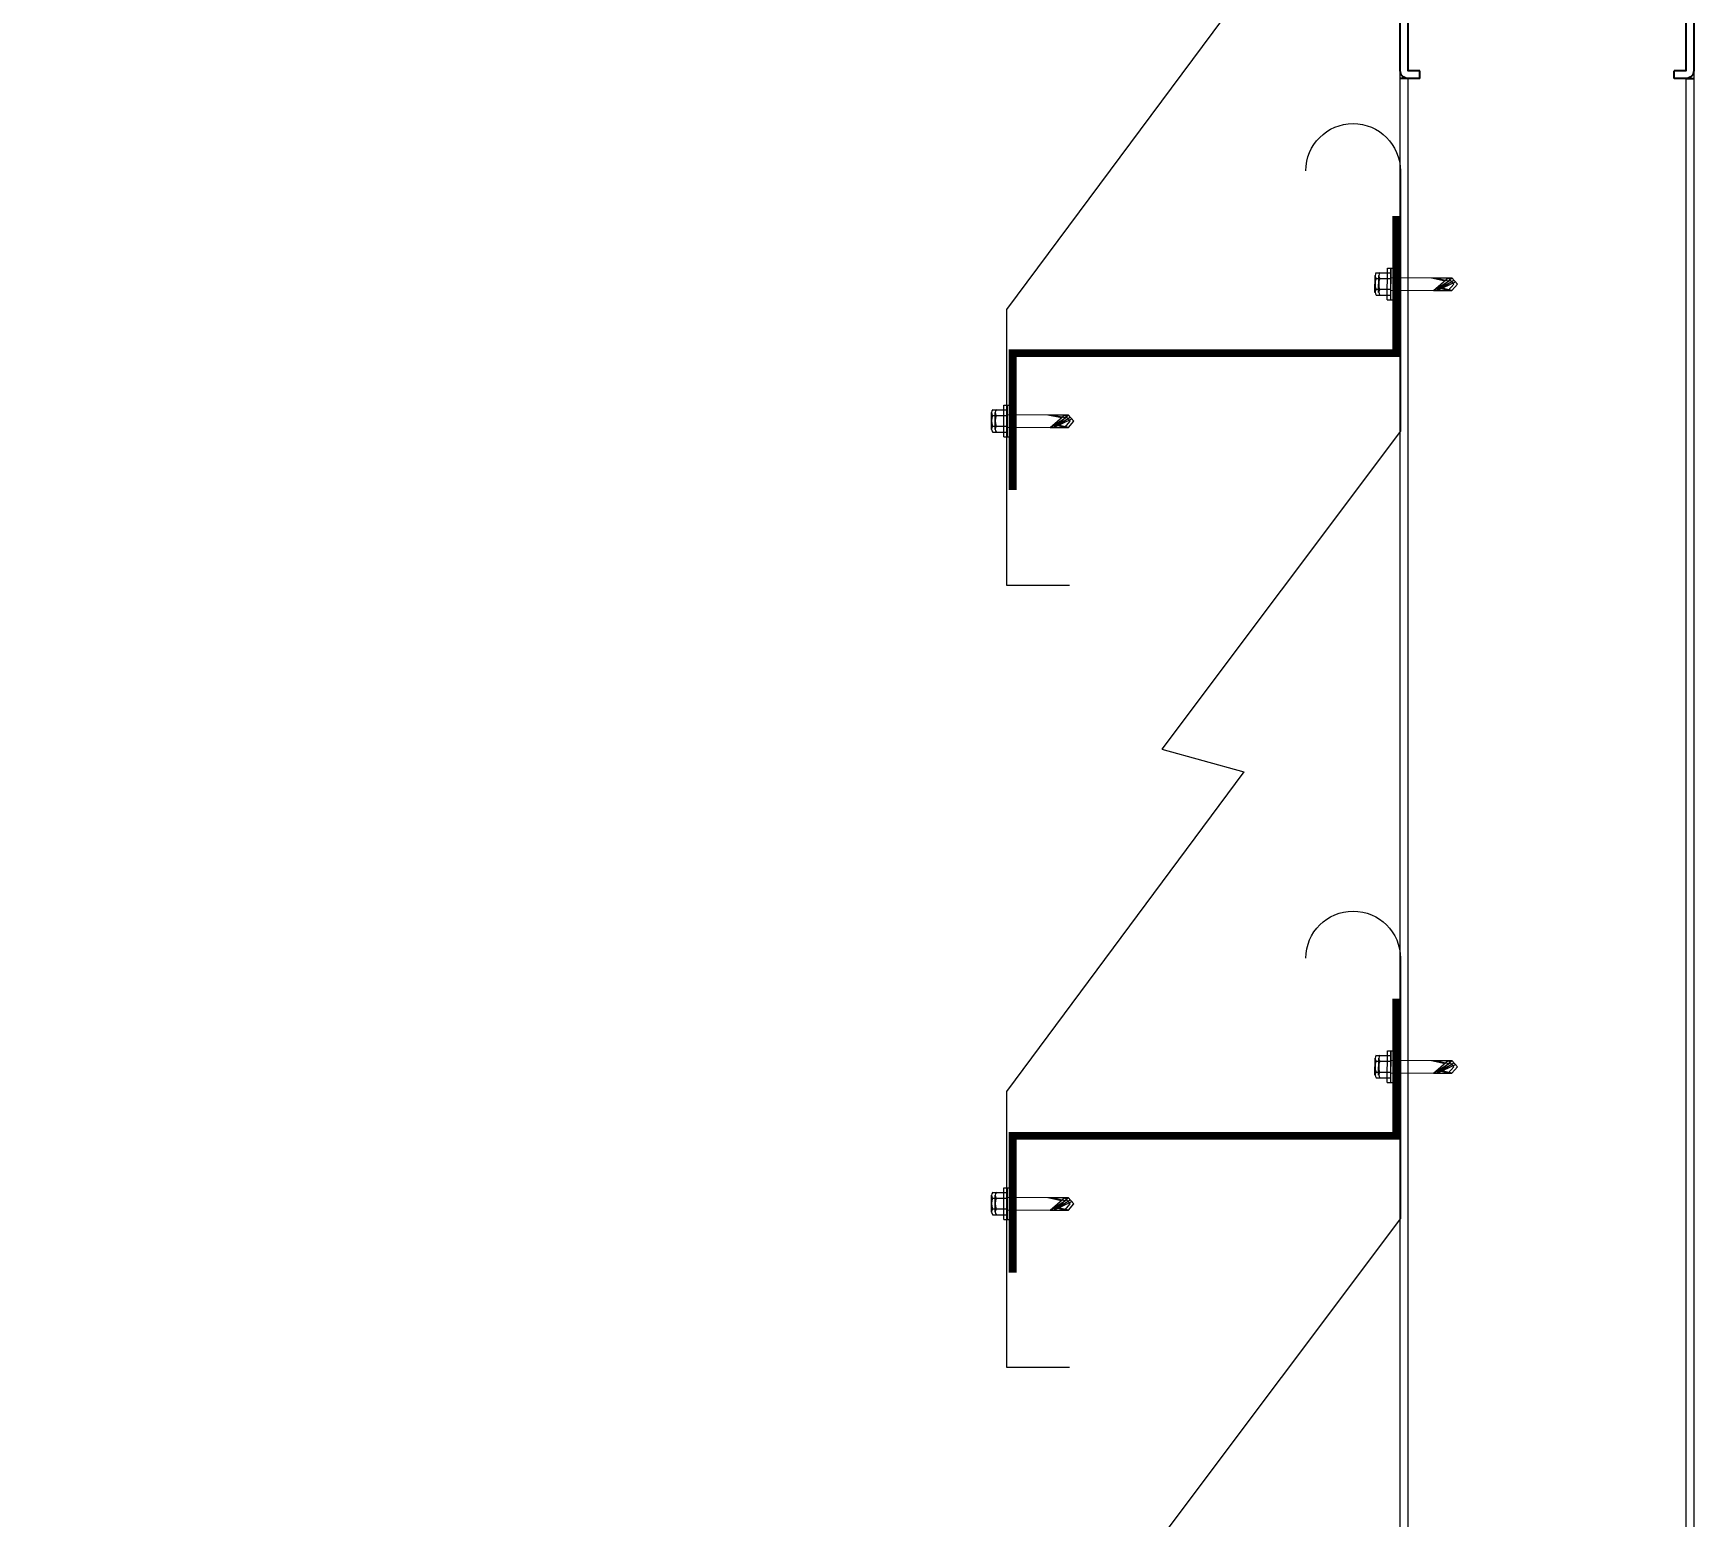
# Model space of a CAD drawing. Header units: metres. Extents: x 1422408 to 2565053, y 3723 to 80428.
# Drawn here: x 2267738.0912 to 2267738.5155, y 4145.5979 to 4145.977 of the extents above; entities that cross this region are included whole.
import ezdxf

# ---------------------------------------------------------------- set-up
doc = ezdxf.new("R2010")
doc.units = ezdxf.units.M
doc.header["$LTSCALE"] = 3.5
doc.header["$MEASUREMENT"] = 0
doc.layers.get('0').update_dxf_attribs({"linetype": 'CONTINUOUS'})
doc.layers.get('DEFPOINTS').update_dxf_attribs({"linetype": 'CONTINUOUS'})
doc.layers.add('_0', color=7, linetype='CONTINUOUS')
doc.layers.add('BLK_2_HT_OF_BLDG', color=5, linetype='CONTINUOUS')
doc.layers.add('AR-Louvers', color=193, linetype='CONTINUOUS', lineweight=9)
doc.styles.add('ANAND', font='times.ttf')
doc.dimstyles.new('STANDARD$0', dxfattribs={"dimtxt": 0.25, "dimasz": 0.1, "dimexe": 2, "dimexo": 2, "dimgap": 0, "dimtad": 0, "dimzin": 0, "dimdsep": 46, "dimtxsty": 'ANAND', "dimcen": 0.0625, "dimdle": 2.5, "dimse1": 1, "dimse2": 1, "dimclrd": 2, "dimclre": 9, "dimadec": 0, "dimazin": 0, "dimtfac": 1, "dimtix": 1, "dimtofl": 0, "dimtmove": 2, "dimatfit": 3, "dimldrblk": 'OBLIQUE', "dimfxl": 0, "dimtolj": 1, "dimtzin": 0, "dimarcsym": 0})

# ---------------------------------------------------------------- blocks, each defined once
blk = doc.blocks.new('75x40x3')
at = {"color": 1, "ltscale": 0.005}
for p, q in [((1059785.5, 12889), (1059785.5, 12887)), ((1059850.5, 12889), (1059850.5, 12887))]:
    blk.add_line(p, q, dxfattribs=at)
at = {"layer": '_0', "color": 1, "ltscale": 0.005}
blk.add_lwpolyline([(1059785.5, 12889), (1059782.5, 12889, 0.414214), (1059780.5, 12887), (1059780.5, 12851, 0.414214), (1059782.5, 12849), (1059853.5, 12849, 0.414214), (1059855.5, 12851), (1059855.5, 12887, 0.414214), (1059853.5, 12889), (1059850.5, 12889)], format="xyb", dxfattribs=at)
blk.add_lwpolyline([(1059785.5, 12887), (1059782.5, 12887), (1059782.5, 12851), (1059853.5, 12851), (1059853.5, 12887), (1059850.5, 12887)], dxfattribs=at)
blk = doc.blocks.new('louvers')
at = {"layer": '_0', "color": 1, "ltscale": 0.005}
for p, q in [((5530414.82, -241746.37), (5530412.82, -241746.37)), ((5530485.82, -241746.37), (5530487.82, -241746.37))]:
    blk.add_line(p, q, dxfattribs=at)
at = {"layer": '_0', "color": 6, "ltscale": 0.005, "const_width": 2}
for points in [[(5530313.79, -241851.53), (5530313.79, -241816.53), (5530411.79, -241816.53), (5530411.79, -241781.53)], [(5530313.79, -242051.53), (5530313.79, -242016.53), (5530411.79, -242016.53), (5530411.79, -241981.53)]]:
    blk.add_lwpolyline(points, dxfattribs=at)
at = {"layer": 'AR-Louvers', "linetype": 'ByBlock', "lineweight": 5}
for p, q in [((5530412.82, -243186.37), (5530412.82, -241744.37)), ((5530487.82, -241743.2), (5530487.82, -243188.37)), ((5530414.82, -243186.37), (5530414.82, -241746.37)), ((5530485.82, -241746.37), (5530485.82, -243186.37))]:
    blk.add_line(p, q, dxfattribs=at)
at = {"layer": 'AR-Louvers'}
for p, q in [((5530406.65, -241795.99), (5530409.52, -241795.99)), ((5530406.65, -241795.99), (5530409.52, -241795.99)), ((5530406.65, -241795.99), (5530409.52, -241795.99)), ((5530406.65, -241795.99), (5530409.52, -241795.99)), ((5530406.65, -241795.99), (5530409.52, -241795.99)), ((5530406.65, -241795.99), (5530409.52, -241795.99)), ((5530407.58, -241795.99), (5530410.45, -241795.99)), ((5530407.58, -241795.99), (5530410.45, -241795.99)), ((5530409.51, -241802.91), (5530409.52, -241794.8)), ((5530409.51, -241802.91), (5530409.52, -241794.8)), ((5530409.51, -241802.91), (5530409.52, -241794.8)), ((5530409.51, -241802.91), (5530409.52, -241794.8)), ((5530409.51, -241802.91), (5530409.52, -241794.8)), ((5530409.51, -241802.91), (5530409.52, -241794.8)), ((5530409.52, -241794.8), (5530410.43, -241794.81)), ((5530409.52, -241794.8), (5530410.43, -241794.81)), ((5530409.52, -241794.8), (5530410.43, -241794.81)), ((5530409.52, -241794.8), (5530410.43, -241794.81)), ((5530409.52, -241794.8), (5530410.43, -241794.81)), ((5530409.52, -241794.8), (5530410.43, -241794.81)), ((5530410.42, -241802.91), (5530410.43, -241794.81)), ((5530410.42, -241802.91), (5530410.43, -241794.81)), ((5530410.42, -241802.91), (5530410.43, -241794.81)), ((5530410.42, -241802.91), (5530410.43, -241794.81)), ((5530410.42, -241802.91), (5530410.43, -241794.81)), ((5530410.42, -241802.91), (5530410.43, -241794.81)), ((5530410.44, -241802.91), (5530410.45, -241794.8)), ((5530410.44, -241802.91), (5530410.45, -241794.8)), ((5530410.45, -241794.8), (5530411.36, -241794.81)), ((5530410.45, -241794.8), (5530411.36, -241794.81)), ((5530411.35, -241802.91), (5530411.36, -241794.81)), ((5530411.35, -241802.91), (5530411.36, -241794.81)), ((5530406.36, -241801.02), (5530406.37, -241796.69)), ((5530406.36, -241801.02), (5530406.37, -241796.69)), ((5530406.36, -241801.02), (5530406.37, -241796.69)), ((5530406.36, -241801.02), (5530406.37, -241796.69)), ((5530406.36, -241801.02), (5530406.37, -241796.69)), ((5530406.36, -241801.02), (5530406.37, -241796.69)), ((5530406.63, -241797.48), (5530409.51, -241797.48)), ((5530406.63, -241797.48), (5530409.51, -241797.48)), ((5530406.63, -241797.48), (5530409.51, -241797.48)), ((5530406.63, -241797.48), (5530409.51, -241797.48)), ((5530406.63, -241797.48), (5530409.51, -241797.48)), ((5530406.63, -241797.48), (5530409.51, -241797.48)), ((5530406.63, -241800.23), (5530409.51, -241800.23)), ((5530406.63, -241800.23), (5530409.51, -241800.23)), ((5530406.63, -241800.23), (5530409.51, -241800.23)), ((5530406.63, -241800.23), (5530409.51, -241800.23)), ((5530406.63, -241800.23), (5530409.51, -241800.23)), ((5530406.63, -241800.23), (5530409.51, -241800.23)), ((5530407.29, -241801.02), (5530407.3, -241796.69)), ((5530407.29, -241801.02), (5530407.3, -241796.69)), ((5530407.56, -241797.48), (5530410.44, -241797.48)), ((5530407.56, -241797.48), (5530410.44, -241797.48)), ((5530407.56, -241800.23), (5530410.44, -241800.23)), ((5530407.56, -241800.23), (5530410.44, -241800.23)), ((5530410.49, -241797.23), (5530420.79, -241797.26)), ((5530410.49, -241797.23), (5530420.79, -241797.26)), ((5530410.49, -241797.23), (5530420.79, -241797.26)), ((5530410.49, -241797.23), (5530420.79, -241797.26)), ((5530410.49, -241800.48), (5530421.34, -241800.51)), ((5530410.49, -241800.48), (5530421.34, -241800.51)), ((5530410.49, -241800.48), (5530421.34, -241800.51)), ((5530410.49, -241800.48), (5530421.34, -241800.51)), ((5530411.42, -241797.23), (5530421.72, -241797.26)), ((5530411.42, -241797.23), (5530421.72, -241797.26)), ((5530411.42, -241800.48), (5530422.27, -241800.51)), ((5530411.42, -241800.48), (5530422.27, -241800.51)), ((5530420.79, -241797.26), (5530425.06, -241797.26)), ((5530420.79, -241797.26), (5530424.25, -241798.02)), ((5530420.79, -241797.26), (5530425.06, -241797.26)), ((5530420.79, -241797.26), (5530424.25, -241798.02)), ((5530420.79, -241797.26), (5530425.06, -241797.26)), ((5530420.79, -241797.26), (5530424.25, -241798.02)), ((5530420.79, -241797.26), (5530425.06, -241797.26)), ((5530420.79, -241797.26), (5530424.25, -241798.02)), ((5530421.34, -241800.51), (5530425.09, -241797.3)), ((5530421.34, -241800.51), (5530425.09, -241797.3)), ((5530421.34, -241800.51), (5530425.09, -241797.3)), ((5530421.34, -241800.51), (5530425.09, -241797.3)), ((5530421.34, -241800.51), (5530425.54, -241797.86)), ((5530421.34, -241800.51), (5530425.54, -241797.86)), ((5530421.34, -241800.51), (5530425.54, -241797.86)), ((5530421.34, -241800.51), (5530425.54, -241797.86)), ((5530421.34, -241800.51), (5530425.97, -241798.28)), ((5530421.34, -241800.51), (5530425.97, -241798.28)), ((5530421.34, -241800.51), (5530425.97, -241798.28)), ((5530421.34, -241800.51), (5530425.97, -241798.28)), ((5530421.34, -241800.51), (5530425.09, -241800.52)), ((5530421.34, -241800.51), (5530425.09, -241800.52)), ((5530421.34, -241800.51), (5530425.09, -241800.52)), ((5530421.34, -241800.51), (5530425.09, -241800.52)), ((5530421.72, -241797.26), (5530425.99, -241797.26)), ((5530421.72, -241797.26), (5530425.18, -241798.02)), ((5530421.72, -241797.26), (5530425.99, -241797.26)), ((5530421.72, -241797.26), (5530425.18, -241798.02)), ((5530422.1, -241799.86), (5530422.09, -241799.86)), ((5530422.1, -241799.86), (5530422.09, -241799.86)), ((5530422.1, -241799.86), (5530422.09, -241799.86)), ((5530422.1, -241799.86), (5530422.09, -241799.86)), ((5530422.27, -241800.51), (5530426.02, -241797.3)), ((5530422.27, -241800.51), (5530426.02, -241797.3)), ((5530422.27, -241800.51), (5530426.47, -241797.86)), ((5530422.27, -241800.51), (5530426.47, -241797.86)), ((5530422.27, -241800.51), (5530426.9, -241798.28)), ((5530422.27, -241800.51), (5530426.9, -241798.28)), ((5530422.27, -241800.51), (5530426.02, -241800.52)), ((5530422.27, -241800.51), (5530426.02, -241800.52)), ((5530425.09, -241800.52), (5530422.51, -241799.95)), ((5530425.09, -241800.52), (5530422.51, -241799.95)), ((5530425.09, -241800.52), (5530422.51, -241799.95)), ((5530425.09, -241800.52), (5530422.51, -241799.95)), ((5530423.03, -241799.86), (5530423.02, -241799.86)), ((5530423.03, -241799.86), (5530423.02, -241799.86)), ((5530423.42, -241797.26), (5530423.94, -241797.26)), ((5530423.42, -241797.26), (5530423.94, -241797.26)), ((5530423.42, -241797.26), (5530423.94, -241797.26)), ((5530423.42, -241797.26), (5530423.94, -241797.26)), ((5530426.02, -241800.52), (5530423.44, -241799.95)), ((5530426.02, -241800.52), (5530423.44, -241799.95)), ((5530424.35, -241797.26), (5530424.87, -241797.26)), ((5530424.35, -241797.26), (5530424.87, -241797.26)), ((5530426.51, -241798.89), (5530425.06, -241797.26)), ((5530426.51, -241798.89), (5530425.06, -241797.26)), ((5530426.51, -241798.89), (5530425.06, -241797.26)), ((5530426.51, -241798.89), (5530425.06, -241797.26)), ((5530425.09, -241800.52), (5530426.51, -241798.89)), ((5530425.09, -241800.52), (5530426.51, -241798.89)), ((5530425.09, -241800.52), (5530426.51, -241798.89)), ((5530425.09, -241800.52), (5530426.51, -241798.89)), ((5530427.44, -241798.89), (5530425.99, -241797.26)), ((5530427.44, -241798.89), (5530425.99, -241797.26)), ((5530426.02, -241800.52), (5530427.44, -241798.89)), ((5530426.02, -241800.52), (5530427.44, -241798.89)), ((5530406.65, -241801.72), (5530409.51, -241801.72)), ((5530406.65, -241801.72), (5530409.51, -241801.72)), ((5530406.65, -241801.72), (5530409.51, -241801.72)), ((5530406.65, -241801.72), (5530409.51, -241801.72)), ((5530406.65, -241801.72), (5530409.51, -241801.72)), ((5530406.65, -241801.72), (5530409.51, -241801.72)), ((5530407.58, -241801.72), (5530410.44, -241801.72)), ((5530407.58, -241801.72), (5530410.44, -241801.72)), ((5530409.51, -241802.91), (5530410.42, -241802.91)), ((5530409.51, -241802.91), (5530410.42, -241802.91)), ((5530409.51, -241802.91), (5530410.42, -241802.91)), ((5530409.51, -241802.91), (5530410.42, -241802.91)), ((5530409.51, -241802.91), (5530410.42, -241802.91)), ((5530409.51, -241802.91), (5530410.42, -241802.91)), ((5530410.44, -241802.91), (5530411.35, -241802.91)), ((5530410.44, -241802.91), (5530411.35, -241802.91)), ((5530311.51, -241837.91), (5530311.52, -241829.8)), ((5530311.51, -241837.91), (5530311.52, -241829.8)), ((5530311.51, -241837.91), (5530311.52, -241829.8)), ((5530311.51, -241837.91), (5530311.52, -241829.8)), ((5530311.51, -241837.91), (5530311.52, -241829.8)), ((5530311.51, -241837.91), (5530311.52, -241829.8)), ((5530311.52, -241829.8), (5530312.43, -241829.81)), ((5530311.52, -241829.8), (5530312.43, -241829.81)), ((5530311.52, -241829.8), (5530312.43, -241829.81)), ((5530311.52, -241829.8), (5530312.43, -241829.81)), ((5530311.52, -241829.8), (5530312.43, -241829.81)), ((5530311.52, -241829.8), (5530312.43, -241829.81)), ((5530312.42, -241837.91), (5530312.43, -241829.81)), ((5530312.42, -241837.91), (5530312.43, -241829.81)), ((5530312.42, -241837.91), (5530312.43, -241829.81)), ((5530312.42, -241837.91), (5530312.43, -241829.81)), ((5530312.42, -241837.91), (5530312.43, -241829.81)), ((5530312.42, -241837.91), (5530312.43, -241829.81)), ((5530312.44, -241837.91), (5530312.45, -241829.8)), ((5530312.44, -241837.91), (5530312.45, -241829.8)), ((5530312.45, -241829.8), (5530313.36, -241829.81)), ((5530312.45, -241829.8), (5530313.36, -241829.81)), ((5530313.35, -241837.91), (5530313.36, -241829.81)), ((5530313.35, -241837.91), (5530313.36, -241829.81)), ((5530308.36, -241836.02), (5530308.37, -241831.69)), ((5530308.36, -241836.02), (5530308.37, -241831.69)), ((5530308.36, -241836.02), (5530308.37, -241831.69)), ((5530308.36, -241836.02), (5530308.37, -241831.69)), ((5530308.36, -241836.02), (5530308.37, -241831.69)), ((5530308.36, -241836.02), (5530308.37, -241831.69)), ((5530308.63, -241832.48), (5530311.51, -241832.48)), ((5530308.63, -241832.48), (5530311.51, -241832.48)), ((5530308.63, -241832.48), (5530311.51, -241832.48)), ((5530308.63, -241832.48), (5530311.51, -241832.48)), ((5530308.63, -241832.48), (5530311.51, -241832.48)), ((5530308.63, -241832.48), (5530311.51, -241832.48)), ((5530308.65, -241830.99), (5530311.52, -241830.99)), ((5530308.65, -241830.99), (5530311.52, -241830.99)), ((5530308.65, -241830.99), (5530311.52, -241830.99)), ((5530308.65, -241830.99), (5530311.52, -241830.99)), ((5530308.65, -241830.99), (5530311.52, -241830.99)), ((5530308.65, -241830.99), (5530311.52, -241830.99)), ((5530309.29, -241836.02), (5530309.3, -241831.69)), ((5530309.29, -241836.02), (5530309.3, -241831.69)), ((5530309.56, -241832.48), (5530312.44, -241832.48)), ((5530309.56, -241832.48), (5530312.44, -241832.48)), ((5530309.58, -241830.99), (5530312.45, -241830.99)), ((5530309.58, -241830.99), (5530312.45, -241830.99)), ((5530312.49, -241832.23), (5530322.79, -241832.26)), ((5530312.49, -241832.23), (5530322.79, -241832.26)), ((5530312.49, -241832.23), (5530322.79, -241832.26)), ((5530312.49, -241832.23), (5530322.79, -241832.26)), ((5530313.42, -241832.23), (5530323.72, -241832.26)), ((5530313.42, -241832.23), (5530323.72, -241832.26)), ((5530322.79, -241832.26), (5530327.06, -241832.26)), ((5530322.79, -241832.26), (5530326.25, -241833.02)), ((5530322.79, -241832.26), (5530327.06, -241832.26)), ((5530322.79, -241832.26), (5530326.25, -241833.02)), ((5530322.79, -241832.26), (5530327.06, -241832.26)), ((5530322.79, -241832.26), (5530326.25, -241833.02)), ((5530322.79, -241832.26), (5530327.06, -241832.26)), ((5530322.79, -241832.26), (5530326.25, -241833.02)), ((5530323.34, -241835.51), (5530327.09, -241832.3)), ((5530323.34, -241835.51), (5530327.09, -241832.3)), ((5530323.34, -241835.51), (5530327.09, -241832.3)), ((5530323.34, -241835.51), (5530327.09, -241832.3)), ((5530323.34, -241835.51), (5530327.54, -241832.86)), ((5530323.34, -241835.51), (5530327.54, -241832.86)), ((5530323.34, -241835.51), (5530327.54, -241832.86)), ((5530323.34, -241835.51), (5530327.54, -241832.86)), ((5530323.34, -241835.51), (5530327.97, -241833.28)), ((5530323.34, -241835.51), (5530327.97, -241833.28)), ((5530323.34, -241835.51), (5530327.97, -241833.28)), ((5530323.34, -241835.51), (5530327.97, -241833.28)), ((5530323.72, -241832.26), (5530327.99, -241832.26)), ((5530323.72, -241832.26), (5530327.18, -241833.02)), ((5530323.72, -241832.26), (5530327.99, -241832.26)), ((5530323.72, -241832.26), (5530327.18, -241833.02)), ((5530324.27, -241835.51), (5530328.02, -241832.3)), ((5530324.27, -241835.51), (5530328.02, -241832.3)), ((5530324.27, -241835.51), (5530328.47, -241832.86)), ((5530324.27, -241835.51), (5530328.47, -241832.86)), ((5530324.27, -241835.51), (5530328.9, -241833.28)), ((5530324.27, -241835.51), (5530328.9, -241833.28)), ((5530325.42, -241832.26), (5530325.94, -241832.26)), ((5530325.42, -241832.26), (5530325.94, -241832.26)), ((5530325.42, -241832.26), (5530325.94, -241832.26)), ((5530325.42, -241832.26), (5530325.94, -241832.26)), ((5530326.35, -241832.26), (5530326.87, -241832.26)), ((5530326.35, -241832.26), (5530326.87, -241832.26)), ((5530328.51, -241833.89), (5530327.06, -241832.26)), ((5530328.51, -241833.89), (5530327.06, -241832.26)), ((5530328.51, -241833.89), (5530327.06, -241832.26)), ((5530328.51, -241833.89), (5530327.06, -241832.26)), ((5530327.09, -241835.52), (5530328.51, -241833.89)), ((5530327.09, -241835.52), (5530328.51, -241833.89)), ((5530327.09, -241835.52), (5530328.51, -241833.89)), ((5530327.09, -241835.52), (5530328.51, -241833.89)), ((5530329.44, -241833.89), (5530327.99, -241832.26)), ((5530329.44, -241833.89), (5530327.99, -241832.26)), ((5530328.02, -241835.52), (5530329.44, -241833.89)), ((5530328.02, -241835.52), (5530329.44, -241833.89)), ((5530308.63, -241835.23), (5530311.51, -241835.23)), ((5530308.63, -241835.23), (5530311.51, -241835.23)), ((5530308.63, -241835.23), (5530311.51, -241835.23)), ((5530308.63, -241835.23), (5530311.51, -241835.23)), ((5530308.63, -241835.23), (5530311.51, -241835.23)), ((5530308.63, -241835.23), (5530311.51, -241835.23)), ((5530308.65, -241836.72), (5530311.51, -241836.72)), ((5530308.65, -241836.72), (5530311.51, -241836.72)), ((5530308.65, -241836.72), (5530311.51, -241836.72)), ((5530308.65, -241836.72), (5530311.51, -241836.72)), ((5530308.65, -241836.72), (5530311.51, -241836.72)), ((5530308.65, -241836.72), (5530311.51, -241836.72)), ((5530309.56, -241835.23), (5530312.44, -241835.23)), ((5530309.56, -241835.23), (5530312.44, -241835.23)), ((5530309.58, -241836.72), (5530312.44, -241836.72)), ((5530309.58, -241836.72), (5530312.44, -241836.72)), ((5530311.51, -241837.91), (5530312.42, -241837.91)), ((5530311.51, -241837.91), (5530312.42, -241837.91)), ((5530311.51, -241837.91), (5530312.42, -241837.91)), ((5530311.51, -241837.91), (5530312.42, -241837.91)), ((5530311.51, -241837.91), (5530312.42, -241837.91)), ((5530311.51, -241837.91), (5530312.42, -241837.91)), ((5530312.44, -241837.91), (5530313.35, -241837.91)), ((5530312.44, -241837.91), (5530313.35, -241837.91)), ((5530312.49, -241835.48), (5530323.34, -241835.51)), ((5530312.49, -241835.48), (5530323.34, -241835.51)), ((5530312.49, -241835.48), (5530323.34, -241835.51)), ((5530312.49, -241835.48), (5530323.34, -241835.51)), ((5530313.42, -241835.48), (5530324.27, -241835.51)), ((5530313.42, -241835.48), (5530324.27, -241835.51)), ((5530323.34, -241835.51), (5530327.09, -241835.52)), ((5530323.34, -241835.51), (5530327.09, -241835.52)), ((5530323.34, -241835.51), (5530327.09, -241835.52)), ((5530323.34, -241835.51), (5530327.09, -241835.52)), ((5530324.1, -241834.86), (5530324.09, -241834.86)), ((5530324.1, -241834.86), (5530324.09, -241834.86)), ((5530324.1, -241834.86), (5530324.09, -241834.86)), ((5530324.1, -241834.86), (5530324.09, -241834.86)), ((5530324.27, -241835.51), (5530328.02, -241835.52)), ((5530324.27, -241835.51), (5530328.02, -241835.52)), ((5530327.09, -241835.52), (5530324.51, -241834.95)), ((5530327.09, -241835.52), (5530324.51, -241834.95)), ((5530327.09, -241835.52), (5530324.51, -241834.95)), ((5530327.09, -241835.52), (5530324.51, -241834.95)), ((5530325.03, -241834.86), (5530325.02, -241834.86)), ((5530325.03, -241834.86), (5530325.02, -241834.86)), ((5530328.02, -241835.52), (5530325.44, -241834.95)), ((5530328.02, -241835.52), (5530325.44, -241834.95)), ((5530409.51, -242002.91), (5530409.52, -241994.8)), ((5530409.51, -242002.91), (5530409.52, -241994.8)), ((5530409.51, -242002.91), (5530409.52, -241994.8)), ((5530409.51, -242002.91), (5530409.52, -241994.8)), ((5530409.51, -242002.91), (5530409.52, -241994.8)), ((5530409.51, -242002.91), (5530409.52, -241994.8)), ((5530409.52, -241994.8), (5530410.43, -241994.81)), ((5530409.52, -241994.8), (5530410.43, -241994.81)), ((5530409.52, -241994.8), (5530410.43, -241994.81)), ((5530409.52, -241994.8), (5530410.43, -241994.81)), ((5530409.52, -241994.8), (5530410.43, -241994.81)), ((5530409.52, -241994.8), (5530410.43, -241994.81)), ((5530410.42, -242002.91), (5530410.43, -241994.81)), ((5530410.42, -242002.91), (5530410.43, -241994.81)), ((5530410.42, -242002.91), (5530410.43, -241994.81)), ((5530410.42, -242002.91), (5530410.43, -241994.81)), ((5530410.42, -242002.91), (5530410.43, -241994.81)), ((5530410.42, -242002.91), (5530410.43, -241994.81)), ((5530410.44, -242002.91), (5530410.45, -241994.8)), ((5530410.44, -242002.91), (5530410.45, -241994.8)), ((5530410.45, -241994.8), (5530411.36, -241994.81)), ((5530410.45, -241994.8), (5530411.36, -241994.81)), ((5530411.35, -242002.91), (5530411.36, -241994.81)), ((5530411.35, -242002.91), (5530411.36, -241994.81)), ((5530406.36, -242001.02), (5530406.37, -241996.69)), ((5530406.36, -242001.02), (5530406.37, -241996.69)), ((5530406.36, -242001.02), (5530406.37, -241996.69)), ((5530406.36, -242001.02), (5530406.37, -241996.69)), ((5530406.36, -242001.02), (5530406.37, -241996.69)), ((5530406.36, -242001.02), (5530406.37, -241996.69)), ((5530406.63, -241997.48), (5530409.51, -241997.48)), ((5530406.63, -241997.48), (5530409.51, -241997.48)), ((5530406.63, -241997.48), (5530409.51, -241997.48)), ((5530406.63, -241997.48), (5530409.51, -241997.48)), ((5530406.63, -241997.48), (5530409.51, -241997.48)), ((5530406.63, -241997.48), (5530409.51, -241997.48)), ((5530406.65, -241995.99), (5530409.52, -241995.99)), ((5530406.65, -241995.99), (5530409.52, -241995.99)), ((5530406.65, -241995.99), (5530409.52, -241995.99)), ((5530406.65, -241995.99), (5530409.52, -241995.99)), ((5530406.65, -241995.99), (5530409.52, -241995.99)), ((5530406.65, -241995.99), (5530409.52, -241995.99)), ((5530407.29, -242001.02), (5530407.3, -241996.69)), ((5530407.29, -242001.02), (5530407.3, -241996.69)), ((5530407.56, -241997.48), (5530410.44, -241997.48)), ((5530407.56, -241997.48), (5530410.44, -241997.48)), ((5530407.58, -241995.99), (5530410.45, -241995.99)), ((5530407.58, -241995.99), (5530410.45, -241995.99)), ((5530410.49, -241997.23), (5530420.79, -241997.26)), ((5530410.49, -241997.23), (5530420.79, -241997.26)), ((5530410.49, -241997.23), (5530420.79, -241997.26)), ((5530410.49, -241997.23), (5530420.79, -241997.26)), ((5530411.42, -241997.23), (5530421.72, -241997.26)), ((5530411.42, -241997.23), (5530421.72, -241997.26)), ((5530420.79, -241997.26), (5530425.06, -241997.26)), ((5530420.79, -241997.26), (5530424.25, -241998.02)), ((5530420.79, -241997.26), (5530425.06, -241997.26)), ((5530420.79, -241997.26), (5530424.25, -241998.02)), ((5530420.79, -241997.26), (5530425.06, -241997.26)), ((5530420.79, -241997.26), (5530424.25, -241998.02)), ((5530420.79, -241997.26), (5530425.06, -241997.26)), ((5530420.79, -241997.26), (5530424.25, -241998.02)), ((5530421.34, -242000.51), (5530425.09, -241997.3)), ((5530421.34, -242000.51), (5530425.09, -241997.3)), ((5530421.34, -242000.51), (5530425.09, -241997.3)), ((5530421.34, -242000.51), (5530425.09, -241997.3)), ((5530421.34, -242000.51), (5530425.54, -241997.86)), ((5530421.34, -242000.51), (5530425.54, -241997.86)), ((5530421.34, -242000.51), (5530425.54, -241997.86)), ((5530421.34, -242000.51), (5530425.54, -241997.86)), ((5530421.34, -242000.51), (5530425.97, -241998.28)), ((5530421.34, -242000.51), (5530425.97, -241998.28)), ((5530421.34, -242000.51), (5530425.97, -241998.28)), ((5530421.34, -242000.51), (5530425.97, -241998.28)), ((5530421.72, -241997.26), (5530425.99, -241997.26)), ((5530421.72, -241997.26), (5530425.18, -241998.02)), ((5530421.72, -241997.26), (5530425.99, -241997.26)), ((5530421.72, -241997.26), (5530425.18, -241998.02)), ((5530422.1, -241999.86), (5530422.09, -241999.86)), ((5530422.1, -241999.86), (5530422.09, -241999.86)), ((5530422.1, -241999.86), (5530422.09, -241999.86)), ((5530422.1, -241999.86), (5530422.09, -241999.86)), ((5530422.27, -242000.51), (5530426.02, -241997.3)), ((5530422.27, -242000.51), (5530426.02, -241997.3)), ((5530422.27, -242000.51), (5530426.47, -241997.86)), ((5530422.27, -242000.51), (5530426.47, -241997.86)), ((5530422.27, -242000.51), (5530426.9, -241998.28)), ((5530422.27, -242000.51), (5530426.9, -241998.28)), ((5530425.09, -242000.52), (5530422.51, -241999.95)), ((5530425.09, -242000.52), (5530422.51, -241999.95)), ((5530425.09, -242000.52), (5530422.51, -241999.95)), ((5530425.09, -242000.52), (5530422.51, -241999.95)), ((5530423.03, -241999.86), (5530423.02, -241999.86)), ((5530423.03, -241999.86), (5530423.02, -241999.86)), ((5530423.42, -241997.26), (5530423.94, -241997.26)), ((5530423.42, -241997.26), (5530423.94, -241997.26)), ((5530423.42, -241997.26), (5530423.94, -241997.26)), ((5530423.42, -241997.26), (5530423.94, -241997.26)), ((5530426.02, -242000.52), (5530423.44, -241999.95)), ((5530426.02, -242000.52), (5530423.44, -241999.95)), ((5530424.35, -241997.26), (5530424.87, -241997.26)), ((5530424.35, -241997.26), (5530424.87, -241997.26)), ((5530426.51, -241998.89), (5530425.06, -241997.26)), ((5530426.51, -241998.89), (5530425.06, -241997.26)), ((5530426.51, -241998.89), (5530425.06, -241997.26)), ((5530426.51, -241998.89), (5530425.06, -241997.26)), ((5530425.09, -242000.52), (5530426.51, -241998.89)), ((5530425.09, -242000.52), (5530426.51, -241998.89)), ((5530425.09, -242000.52), (5530426.51, -241998.89)), ((5530425.09, -242000.52), (5530426.51, -241998.89)), ((5530427.44, -241998.89), (5530425.99, -241997.26)), ((5530427.44, -241998.89), (5530425.99, -241997.26)), ((5530426.02, -242000.52), (5530427.44, -241998.89)), ((5530426.02, -242000.52), (5530427.44, -241998.89)), ((5530406.63, -242000.23), (5530409.51, -242000.23)), ((5530406.63, -242000.23), (5530409.51, -242000.23)), ((5530406.63, -242000.23), (5530409.51, -242000.23)), ((5530406.63, -242000.23), (5530409.51, -242000.23)), ((5530406.63, -242000.23), (5530409.51, -242000.23)), ((5530406.63, -242000.23), (5530409.51, -242000.23)), ((5530406.65, -242001.72), (5530409.51, -242001.72)), ((5530406.65, -242001.72), (5530409.51, -242001.72)), ((5530406.65, -242001.72), (5530409.51, -242001.72)), ((5530406.65, -242001.72), (5530409.51, -242001.72)), ((5530406.65, -242001.72), (5530409.51, -242001.72)), ((5530406.65, -242001.72), (5530409.51, -242001.72)), ((5530407.56, -242000.23), (5530410.44, -242000.23)), ((5530407.56, -242000.23), (5530410.44, -242000.23)), ((5530407.58, -242001.72), (5530410.44, -242001.72)), ((5530407.58, -242001.72), (5530410.44, -242001.72)), ((5530409.51, -242002.91), (5530410.42, -242002.91)), ((5530409.51, -242002.91), (5530410.42, -242002.91)), ((5530409.51, -242002.91), (5530410.42, -242002.91)), ((5530409.51, -242002.91), (5530410.42, -242002.91)), ((5530409.51, -242002.91), (5530410.42, -242002.91)), ((5530409.51, -242002.91), (5530410.42, -242002.91)), ((5530410.44, -242002.91), (5530411.35, -242002.91)), ((5530410.44, -242002.91), (5530411.35, -242002.91)), ((5530410.49, -242000.48), (5530421.34, -242000.51)), ((5530410.49, -242000.48), (5530421.34, -242000.51)), ((5530410.49, -242000.48), (5530421.34, -242000.51)), ((5530410.49, -242000.48), (5530421.34, -242000.51)), ((5530411.42, -242000.48), (5530422.27, -242000.51)), ((5530411.42, -242000.48), (5530422.27, -242000.51)), ((5530421.34, -242000.51), (5530425.09, -242000.52)), ((5530421.34, -242000.51), (5530425.09, -242000.52)), ((5530421.34, -242000.51), (5530425.09, -242000.52)), ((5530421.34, -242000.51), (5530425.09, -242000.52)), ((5530422.27, -242000.51), (5530426.02, -242000.52)), ((5530422.27, -242000.51), (5530426.02, -242000.52)), ((5530311.51, -242037.91), (5530311.52, -242029.8)), ((5530311.51, -242037.91), (5530311.52, -242029.8)), ((5530311.51, -242037.91), (5530311.52, -242029.8)), ((5530311.51, -242037.91), (5530311.52, -242029.8)), ((5530311.51, -242037.91), (5530311.52, -242029.8)), ((5530311.51, -242037.91), (5530311.52, -242029.8)), ((5530311.52, -242029.8), (5530312.43, -242029.81)), ((5530311.52, -242029.8), (5530312.43, -242029.81)), ((5530311.52, -242029.8), (5530312.43, -242029.81)), ((5530311.52, -242029.8), (5530312.43, -242029.81)), ((5530311.52, -242029.8), (5530312.43, -242029.81)), ((5530311.52, -242029.8), (5530312.43, -242029.81)), ((5530312.42, -242037.91), (5530312.43, -242029.81)), ((5530312.42, -242037.91), (5530312.43, -242029.81)), ((5530312.42, -242037.91), (5530312.43, -242029.81)), ((5530312.42, -242037.91), (5530312.43, -242029.81)), ((5530312.42, -242037.91), (5530312.43, -242029.81)), ((5530312.42, -242037.91), (5530312.43, -242029.81)), ((5530312.44, -242037.91), (5530312.45, -242029.8)), ((5530312.44, -242037.91), (5530312.45, -242029.8)), ((5530312.45, -242029.8), (5530313.36, -242029.81)), ((5530312.45, -242029.8), (5530313.36, -242029.81)), ((5530313.35, -242037.91), (5530313.36, -242029.81)), ((5530313.35, -242037.91), (5530313.36, -242029.81)), ((5530308.36, -242036.02), (5530308.37, -242031.69)), ((5530308.36, -242036.02), (5530308.37, -242031.69)), ((5530308.36, -242036.02), (5530308.37, -242031.69)), ((5530308.36, -242036.02), (5530308.37, -242031.69)), ((5530308.36, -242036.02), (5530308.37, -242031.69)), ((5530308.36, -242036.02), (5530308.37, -242031.69)), ((5530308.63, -242032.48), (5530311.51, -242032.48)), ((5530308.63, -242032.48), (5530311.51, -242032.48)), ((5530308.63, -242032.48), (5530311.51, -242032.48)), ((5530308.63, -242032.48), (5530311.51, -242032.48)), ((5530308.63, -242032.48), (5530311.51, -242032.48)), ((5530308.63, -242032.48), (5530311.51, -242032.48)), ((5530308.65, -242030.99), (5530311.52, -242030.99)), ((5530308.65, -242030.99), (5530311.52, -242030.99)), ((5530308.65, -242030.99), (5530311.52, -242030.99)), ((5530308.65, -242030.99), (5530311.52, -242030.99)), ((5530308.65, -242030.99), (5530311.52, -242030.99)), ((5530308.65, -242030.99), (5530311.52, -242030.99)), ((5530309.29, -242036.02), (5530309.3, -242031.69)), ((5530309.29, -242036.02), (5530309.3, -242031.69)), ((5530309.56, -242032.48), (5530312.44, -242032.48)), ((5530309.56, -242032.48), (5530312.44, -242032.48)), ((5530309.58, -242030.99), (5530312.45, -242030.99)), ((5530309.58, -242030.99), (5530312.45, -242030.99)), ((5530312.49, -242032.23), (5530322.79, -242032.26)), ((5530312.49, -242032.23), (5530322.79, -242032.26)), ((5530312.49, -242032.23), (5530322.79, -242032.26)), ((5530312.49, -242032.23), (5530322.79, -242032.26)), ((5530313.42, -242032.23), (5530323.72, -242032.26)), ((5530313.42, -242032.23), (5530323.72, -242032.26)), ((5530322.79, -242032.26), (5530327.06, -242032.26)), ((5530322.79, -242032.26), (5530326.25, -242033.02)), ((5530322.79, -242032.26), (5530327.06, -242032.26)), ((5530322.79, -242032.26), (5530326.25, -242033.02)), ((5530322.79, -242032.26), (5530327.06, -242032.26)), ((5530322.79, -242032.26), (5530326.25, -242033.02)), ((5530322.79, -242032.26), (5530327.06, -242032.26)), ((5530322.79, -242032.26), (5530326.25, -242033.02)), ((5530323.34, -242035.51), (5530327.09, -242032.3)), ((5530323.34, -242035.51), (5530327.09, -242032.3)), ((5530323.34, -242035.51), (5530327.09, -242032.3)), ((5530323.34, -242035.51), (5530327.09, -242032.3)), ((5530323.34, -242035.51), (5530327.54, -242032.86)), ((5530323.34, -242035.51), (5530327.54, -242032.86)), ((5530323.34, -242035.51), (5530327.54, -242032.86)), ((5530323.34, -242035.51), (5530327.54, -242032.86)), ((5530323.34, -242035.51), (5530327.97, -242033.28)), ((5530323.34, -242035.51), (5530327.97, -242033.28)), ((5530323.34, -242035.51), (5530327.97, -242033.28)), ((5530323.34, -242035.51), (5530327.97, -242033.28)), ((5530323.72, -242032.26), (5530327.99, -242032.26)), ((5530323.72, -242032.26), (5530327.18, -242033.02)), ((5530323.72, -242032.26), (5530327.99, -242032.26)), ((5530323.72, -242032.26), (5530327.18, -242033.02)), ((5530324.27, -242035.51), (5530328.02, -242032.3)), ((5530324.27, -242035.51), (5530328.02, -242032.3)), ((5530324.27, -242035.51), (5530328.47, -242032.86)), ((5530324.27, -242035.51), (5530328.47, -242032.86)), ((5530324.27, -242035.51), (5530328.9, -242033.28)), ((5530324.27, -242035.51), (5530328.9, -242033.28)), ((5530325.42, -242032.26), (5530325.94, -242032.26)), ((5530325.42, -242032.26), (5530325.94, -242032.26)), ((5530325.42, -242032.26), (5530325.94, -242032.26)), ((5530325.42, -242032.26), (5530325.94, -242032.26)), ((5530326.35, -242032.26), (5530326.87, -242032.26)), ((5530326.35, -242032.26), (5530326.87, -242032.26)), ((5530328.51, -242033.89), (5530327.06, -242032.26)), ((5530328.51, -242033.89), (5530327.06, -242032.26)), ((5530328.51, -242033.89), (5530327.06, -242032.26)), ((5530328.51, -242033.89), (5530327.06, -242032.26)), ((5530327.09, -242035.52), (5530328.51, -242033.89)), ((5530327.09, -242035.52), (5530328.51, -242033.89)), ((5530327.09, -242035.52), (5530328.51, -242033.89)), ((5530327.09, -242035.52), (5530328.51, -242033.89)), ((5530329.44, -242033.89), (5530327.99, -242032.26)), ((5530329.44, -242033.89), (5530327.99, -242032.26)), ((5530328.02, -242035.52), (5530329.44, -242033.89)), ((5530328.02, -242035.52), (5530329.44, -242033.89)), ((5530308.63, -242035.23), (5530311.51, -242035.23)), ((5530308.63, -242035.23), (5530311.51, -242035.23)), ((5530308.63, -242035.23), (5530311.51, -242035.23)), ((5530308.63, -242035.23), (5530311.51, -242035.23)), ((5530308.63, -242035.23), (5530311.51, -242035.23)), ((5530308.63, -242035.23), (5530311.51, -242035.23)), ((5530308.65, -242036.72), (5530311.51, -242036.72)), ((5530308.65, -242036.72), (5530311.51, -242036.72)), ((5530308.65, -242036.72), (5530311.51, -242036.72)), ((5530308.65, -242036.72), (5530311.51, -242036.72)), ((5530308.65, -242036.72), (5530311.51, -242036.72)), ((5530308.65, -242036.72), (5530311.51, -242036.72)), ((5530309.56, -242035.23), (5530312.44, -242035.23)), ((5530309.56, -242035.23), (5530312.44, -242035.23)), ((5530309.58, -242036.72), (5530312.44, -242036.72)), ((5530309.58, -242036.72), (5530312.44, -242036.72)), ((5530311.51, -242037.91), (5530312.42, -242037.91)), ((5530311.51, -242037.91), (5530312.42, -242037.91)), ((5530311.51, -242037.91), (5530312.42, -242037.91)), ((5530311.51, -242037.91), (5530312.42, -242037.91)), ((5530311.51, -242037.91), (5530312.42, -242037.91)), ((5530311.51, -242037.91), (5530312.42, -242037.91)), ((5530312.44, -242037.91), (5530313.35, -242037.91)), ((5530312.44, -242037.91), (5530313.35, -242037.91)), ((5530312.49, -242035.48), (5530323.34, -242035.51)), ((5530312.49, -242035.48), (5530323.34, -242035.51)), ((5530312.49, -242035.48), (5530323.34, -242035.51)), ((5530312.49, -242035.48), (5530323.34, -242035.51)), ((5530313.42, -242035.48), (5530324.27, -242035.51)), ((5530313.42, -242035.48), (5530324.27, -242035.51)), ((5530323.34, -242035.51), (5530327.09, -242035.52)), ((5530323.34, -242035.51), (5530327.09, -242035.52)), ((5530323.34, -242035.51), (5530327.09, -242035.52)), ((5530323.34, -242035.51), (5530327.09, -242035.52)), ((5530324.1, -242034.86), (5530324.09, -242034.86)), ((5530324.1, -242034.86), (5530324.09, -242034.86)), ((5530324.1, -242034.86), (5530324.09, -242034.86)), ((5530324.1, -242034.86), (5530324.09, -242034.86)), ((5530324.27, -242035.51), (5530328.02, -242035.52)), ((5530324.27, -242035.51), (5530328.02, -242035.52)), ((5530327.09, -242035.52), (5530324.51, -242034.95)), ((5530327.09, -242035.52), (5530324.51, -242034.95)), ((5530327.09, -242035.52), (5530324.51, -242034.95)), ((5530327.09, -242035.52), (5530324.51, -242034.95)), ((5530325.03, -242034.86), (5530325.02, -242034.86)), ((5530325.03, -242034.86), (5530325.02, -242034.86)), ((5530328.02, -242035.52), (5530325.44, -242034.95)), ((5530328.02, -242035.52), (5530325.44, -242034.95))]:
    blk.add_line(p, q, dxfattribs=at)
blk.add_lwpolyline([(5530360.56, -241706.37), (5530351.88, -241717.93), (5530372.88, -241723.75), (5530312.23, -241805.41), (5530312.23, -241875.84), (5530328.33, -241875.84)], dxfattribs=at)
for points in [[(5530388.69, -241769.95, -1), (5530412.84, -241769.95), (5530412.84, -241836.46), (5530351.88, -241917.71), (5530372.88, -241923.53), (5530312.23, -242005.19), (5530312.23, -242075.62), (5530328.33, -242075.62)], [(5530388.71, -241971.18, -1), (5530412.85, -241971.18), (5530412.85, -242037.68), (5530351.89, -242118.94), (5530372.89, -242124.76), (5530312.24, -242206.42), (5530312.24, -242276.85), (5530328.34, -242276.85)]]:
    blk.add_lwpolyline(points, format="xyb", dxfattribs=at)
for centre, radius, start, end in [((5530407.52, -241796.75), 1.15, 136.9646, 219.5617), ((5530407.52, -241796.75), 1.15, 136.9646, 219.5617), ((5530407.52, -241796.75), 1.15, 136.9646, 219.5617), ((5530407.52, -241796.75), 1.15, 136.9646, 219.5617), ((5530407.52, -241796.75), 1.15, 136.9646, 219.5617), ((5530407.52, -241796.75), 1.15, 136.9646, 219.5617), ((5530408.45, -241796.75), 1.15, 136.9646, 219.5617), ((5530408.45, -241796.75), 1.15, 136.9646, 219.5617), ((5530407.52, -241800.96), 1.15, 140.3041, 222.9011), ((5530407.52, -241800.96), 1.15, 140.3041, 222.9011), ((5530407.52, -241800.96), 1.15, 140.3041, 222.9011), ((5530407.52, -241800.96), 1.15, 140.3041, 222.9011), ((5530407.52, -241800.96), 1.15, 140.3041, 222.9011), ((5530407.52, -241800.96), 1.15, 140.3041, 222.9011), ((5530410.23, -241798.86), 3.86, 159.035, 200.8307), ((5530410.23, -241798.86), 3.86, 159.035, 200.8307), ((5530410.23, -241798.86), 3.86, 159.035, 200.8307), ((5530410.23, -241798.86), 3.86, 159.035, 200.8307), ((5530410.23, -241798.86), 3.86, 159.035, 200.8307), ((5530410.23, -241798.86), 3.86, 159.035, 200.8307), ((5530408.45, -241800.96), 1.15, 140.3041, 222.9011), ((5530408.45, -241800.96), 1.15, 140.3041, 222.9011), ((5530411.16, -241798.86), 3.86, 159.035, 200.8307), ((5530411.16, -241798.86), 3.86, 159.035, 200.8307), ((5530309.52, -241831.75), 1.15, 136.9646, 219.5617), ((5530309.52, -241831.75), 1.15, 136.9646, 219.5617), ((5530309.52, -241831.75), 1.15, 136.9646, 219.5617), ((5530309.52, -241831.75), 1.15, 136.9646, 219.5617), ((5530309.52, -241831.75), 1.15, 136.9646, 219.5617), ((5530309.52, -241831.75), 1.15, 136.9646, 219.5617), ((5530312.23, -241833.86), 3.86, 159.035, 200.8307), ((5530312.23, -241833.86), 3.86, 159.035, 200.8307), ((5530312.23, -241833.86), 3.86, 159.035, 200.8307), ((5530312.23, -241833.86), 3.86, 159.035, 200.8307), ((5530312.23, -241833.86), 3.86, 159.035, 200.8307), ((5530312.23, -241833.86), 3.86, 159.035, 200.8307), ((5530310.45, -241831.75), 1.15, 136.9646, 219.5617), ((5530310.45, -241831.75), 1.15, 136.9646, 219.5617), ((5530313.16, -241833.86), 3.86, 159.035, 200.8307), ((5530313.16, -241833.86), 3.86, 159.035, 200.8307), ((5530309.52, -241835.96), 1.15, 140.3041, 222.9011), ((5530309.52, -241835.96), 1.15, 140.3041, 222.9011), ((5530309.52, -241835.96), 1.15, 140.3041, 222.9011), ((5530309.52, -241835.96), 1.15, 140.3041, 222.9011), ((5530309.52, -241835.96), 1.15, 140.3041, 222.9011), ((5530309.52, -241835.96), 1.15, 140.3041, 222.9011), ((5530310.45, -241835.96), 1.15, 140.3041, 222.9011), ((5530310.45, -241835.96), 1.15, 140.3041, 222.9011), ((5530407.52, -241996.75), 1.15, 136.9646, 219.5617), ((5530407.52, -241996.75), 1.15, 136.9646, 219.5617), ((5530407.52, -241996.75), 1.15, 136.9646, 219.5617), ((5530407.52, -241996.75), 1.15, 136.9646, 219.5617), ((5530407.52, -241996.75), 1.15, 136.9646, 219.5617), ((5530407.52, -241996.75), 1.15, 136.9646, 219.5617), ((5530408.45, -241996.75), 1.15, 136.9646, 219.5617), ((5530408.45, -241996.75), 1.15, 136.9646, 219.5617), ((5530410.23, -241998.86), 3.86, 159.035, 200.8307), ((5530410.23, -241998.86), 3.86, 159.035, 200.8307), ((5530410.23, -241998.86), 3.86, 159.035, 200.8307), ((5530410.23, -241998.86), 3.86, 159.035, 200.8307), ((5530410.23, -241998.86), 3.86, 159.035, 200.8307), ((5530410.23, -241998.86), 3.86, 159.035, 200.8307), ((5530411.16, -241998.86), 3.86, 159.035, 200.8307), ((5530411.16, -241998.86), 3.86, 159.035, 200.8307), ((5530407.52, -242000.96), 1.15, 140.3041, 222.9011), ((5530407.52, -242000.96), 1.15, 140.3041, 222.9011), ((5530407.52, -242000.96), 1.15, 140.3041, 222.9011), ((5530407.52, -242000.96), 1.15, 140.3041, 222.9011), ((5530407.52, -242000.96), 1.15, 140.3041, 222.9011), ((5530407.52, -242000.96), 1.15, 140.3041, 222.9011), ((5530408.45, -242000.96), 1.15, 140.3041, 222.9011), ((5530408.45, -242000.96), 1.15, 140.3041, 222.9011), ((5530309.52, -242031.75), 1.15, 136.9646, 219.5617), ((5530309.52, -242031.75), 1.15, 136.9646, 219.5617), ((5530309.52, -242031.75), 1.15, 136.9646, 219.5617), ((5530309.52, -242031.75), 1.15, 136.9646, 219.5617), ((5530309.52, -242031.75), 1.15, 136.9646, 219.5617), ((5530309.52, -242031.75), 1.15, 136.9646, 219.5617), ((5530312.23, -242033.86), 3.86, 159.035, 200.8307), ((5530312.23, -242033.86), 3.86, 159.035, 200.8307), ((5530312.23, -242033.86), 3.86, 159.035, 200.8307), ((5530312.23, -242033.86), 3.86, 159.035, 200.8307), ((5530312.23, -242033.86), 3.86, 159.035, 200.8307), ((5530312.23, -242033.86), 3.86, 159.035, 200.8307), ((5530310.45, -242031.75), 1.15, 136.9646, 219.5617), ((5530310.45, -242031.75), 1.15, 136.9646, 219.5617), ((5530313.16, -242033.86), 3.86, 159.035, 200.8307), ((5530313.16, -242033.86), 3.86, 159.035, 200.8307), ((5530309.52, -242035.96), 1.15, 140.3041, 222.9011), ((5530309.52, -242035.96), 1.15, 140.3041, 222.9011), ((5530309.52, -242035.96), 1.15, 140.3041, 222.9011), ((5530309.52, -242035.96), 1.15, 140.3041, 222.9011), ((5530309.52, -242035.96), 1.15, 140.3041, 222.9011), ((5530309.52, -242035.96), 1.15, 140.3041, 222.9011), ((5530310.45, -242035.96), 1.15, 140.3041, 222.9011), ((5530310.45, -242035.96), 1.15, 140.3041, 222.9011)]:
    blk.add_arc(centre, radius, start, end, dxfattribs=at)
at = {"layer": '_0', "color": 1, "xscale": -1, "rotation": 180}
blk.add_blockref('75x40x3', (4470632.32, -228857.37), dxfattribs=at)
blk = doc.blocks.new('*D551')
at = {"layer": 'BLK_2_HT_OF_BLDG', "lineweight": -2}
for p, q in [((2267737.03486, 4146.18542), (2267737.03486, 4144.62423)), ((2267737.03486, 4141.28542), (2267737.03486, 4142.8466))]:
    blk.add_line(p, q, dxfattribs=at)
at = {"layer": 'BLK_2_HT_OF_BLDG'}
for points in [[(2267737.01819, 4146.18542), (2267737.05153, 4146.18542), (2267737.03486, 4146.28542)], [(2267737.01819, 4141.28542), (2267737.05153, 4141.28542), (2267737.03486, 4141.18542)]]:
    blk.add_solid(points, dxfattribs=at)
at = {"layer": 'DEFPOINTS', "color": 0}
for p in [(2267738.19981, 4146.28542), (2267737.03486, 4141.18542), (2267738.19981, 4141.18542)]:
    blk.add_point(p, dxfattribs=at)
at = {"layer": 'BLK_2_HT_OF_BLDG', "color": 0, "lineweight": -2, "insert": (2267737.03486, 4143.73542), "char_height": 0.2, "attachment_point": 5, "rotation": 90, "style": 'ANAND'}
blk.add_mtext('\\A1;{\\H3.5714x;5.10}', dxfattribs=at)
blk = doc.blocks.new('_Oblique')
at = {"color": 0, "linetype": 'ByBlock', "lineweight": -2}
blk.add_line((-0.5, -0.5), (0.5, 0.5), dxfattribs=at)

msp = doc.modelspace()

# ---------------------------------------------------------------- block references
at = {"xscale": 0.001, "yscale": 0.001, "zscale": 0.001}
msp.add_blockref('louvers', (2262208.02773, 4387.71178), dxfattribs=at)

# ---------------------------------------------------------------- dimensions: what is measured, and where the dimension line sits
at = {"layer": 'BLK_2_HT_OF_BLDG', "lineweight": -2}
dim = msp.add_linear_dim(base=(2267737.03486, 4141.18542), p1=(2267738.19981, 4146.28542), p2=(2267738.19981, 4141.18542), angle=90, text='{\\H3.5714x;5.10}', dimstyle='STANDARD$0', override={"dimtxt": 0.2, "dimgap": 0.01, "dimclrd": 256}, dxfattribs=at)
dim.commit()
dim.dimension.update_dxf_attribs({"geometry": '*D551', "text_midpoint": (2267737.03486, 4143.73542)})

doc.saveas('drawing.dxf')
